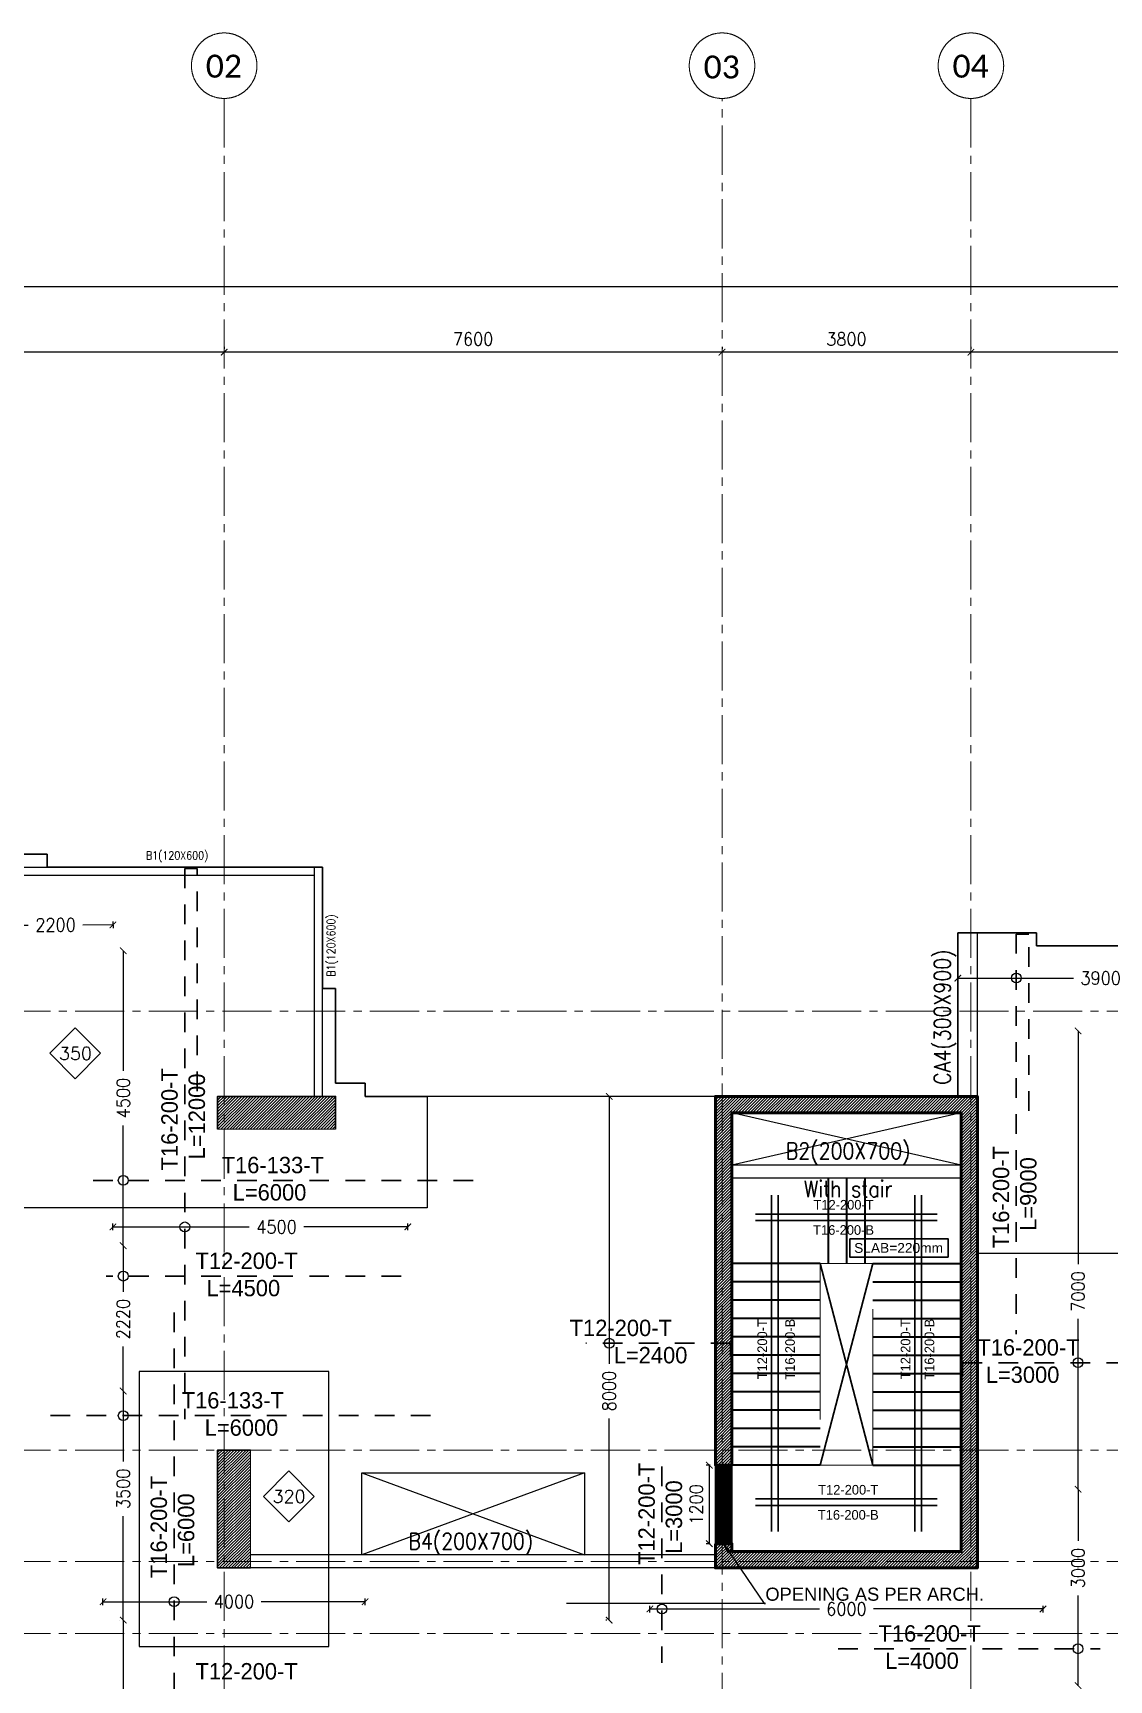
# Model space of a CAD drawing. Header units: millimetres. Extents: x -967280 to 3852, y 2833 to 1955156.
# Drawn here: x -735148 to -718720, y 703625 to 728777 of the extents above; entities that cross this region are included whole.
import ezdxf
from ezdxf import colors
from ezdxf.entities.mleader import LeaderData, LeaderLine
from ezdxf.enums import TextEntityAlignment as Align
from ezdxf.math import Vec2, Vec3

# ---------------------------------------------------------------- set-up
doc = ezdxf.new("R2010")
doc.units = ezdxf.units.MM
doc.header["$LTSCALE"] = 1000
doc.header["$PDMODE"] = 35
doc.header["$PDSIZE"] = 25
for name, pattern in [('$0$DASHED2', [0.375, 0.25, -0.125]), ('B05-FIRST FLOOR PLAN$0$DLINE', [0.55, 0.3, -0.25]), ('Columns_Structural070816$0$CENTER2', [1.125, 0.75, -0.125, 0.125, -0.125]), ('HIDDEN', [0.375, 0.25, -0.125]), ('HRZN_Line-Ptrn-Sold', [9144001.0, 9144000.0, -1]), ('Overhead', [3.96875, 2.38125, -1.5875])]:
    doc.linetypes.add(name, pattern=pattern)
for name, color, linetype in [('_N-DIM 3', 7, 'Continuous'), ('B05-FIRST FLOOR PLAN$0$STR_ROOF RFT$0$S-SYMB', 30, 'Continuous'), ('S - col hach', 1, 'Continuous'), ('S - dot', 1, 'Continuous'), ('S -Beams', 2, 'Continuous'), ('S-OPENING', 4, 'Continuous'), ('S-TEXT', 2, 'Continuous'), ('SLAB', 210, 'Continuous')]:
    doc.layers.add(name, color=color, linetype=linetype)
for name, color, linetype, lineweight in [('A-AX-ATT-100', 7, 'HRZN_Line-Ptrn-Sold', 18), ('A-STAIR', 1, 'HRZN_Line-Ptrn-Sold', 13), ('S - column', 6, 'Continuous', 60), ('S - stair', 3, 'Continuous', 40), ('ST-000-AXIS', 9, 'Columns_Structural070816$0$CENTER2', 9), ('ST-203-SLAB-TXT', 7, 'Continuous', 30), ('ST-206-SLAB-DIM', 1, 'Continuous', 20), ('ST-RFT-BOT', 2, '$0$DASHED2', 30), ('ST-RFT-TOP', 5, '$0$DASHED2', 30)]:
    doc.layers.add(name, color=color, linetype=linetype, lineweight=lineweight)
doc.styles.add('B05-FIRST FLOOR PLAN$0$XS-Roof RFT$0$T25-100', font='STENCIL.shx', dxfattribs={"height": 250})
doc.styles.add('Calibri_2', font='calibri.ttf', dxfattribs={"height": 300})
doc.styles.add('ROMANC', font='romanc.shx')
doc.styles.add('ST-DIM', font='romans.shx', dxfattribs={"width": 0.85})
doc.styles.add('TUNELNO', font='romans.shx', dxfattribs={"width": 0.9})
doc.styles.add('TXT DIM 25', font='arial.ttf')
doc.styles.add('XREF-ST-FRAMING 1ST FLOOR$0$STRECTURAL', font='arial.ttf')
doc.dimstyles.new('Copy(2) of DSEC', dxfattribs={"dimtxt": 200, "dimasz": 100, "dimexe": 50, "dimexo": 80, "dimgap": 100, "dimtad": 1, "dimdec": 0, "dimrnd": 5, "dimzin": 0, "dimdsep": 46, "dimtxsty": 'TUNELNO', "dimblk": 'ARCHTICK', "dimcen": 0.09, "dimclrd": 1, "dimclre": 1, "dimclrt": 3, "dimadec": 0, "dimazin": 0, "dimtfac": 0.78125, "dimtdec": 0, "dimtix": 1, "dimtmove": 2, "dimatfit": 3, "dimldrblk": 'ARCHTICK', "dimfxl": 1, "dimtolj": 1, "dimtzin": 0, "dimarcsym": 0})

# ---------------------------------------------------------------- blocks, each defined once
blk = doc.blocks.new('str col from 1st to 3rd')
at = {"layer": 'S - col hach'}
h = blk.add_hatch(dxfattribs=at)
h.set_pattern_fill('ANSI31', color=2, scale=10)
h.set_pattern_definition([(45, (-254348.726, -1220602.032), (-22.4506403, 22.4506403), [])])
h.paths.add_polyline_path([(-20400, 11500), (-20400, 12000), (-22200, 12000), (-22200, 11500)])
h = blk.add_hatch(dxfattribs=at)
h.set_pattern_fill('ANSI31', color=3, scale=10)
h.set_pattern_definition([(45, (610128.69, -719880.126), (-22.4506403, 22.4506403), [])])
h.paths.add_polyline_path([(-10850, 5050), (-14350, 5050), (-14350, 5170), (-14600, 5170), (-14600, 4800), (-10600, 4800), (-10600, 12000), (-14600, 12000), (-14600, 6370), (-14350, 6370), (-14350, 11750), (-10850, 11750)])
h = blk.add_hatch(dxfattribs=at)
h.set_pattern_fill('ANSI31', color=2, scale=10)
h.set_pattern_definition([(45, (-567332.766, -1475289.637), (-22.4506403, 22.4506403), [])])
h.paths.add_polyline_path([(-21700, 6600), (-22200, 6600), (-22200, 4800), (-21700, 4800)])
at = {"layer": 'S - column', "lineweight": 15}
for points in [[(-20400, 11500), (-22200, 11500), (-22200, 12000), (-20400, 12000)], [(-21700, 6600), (-22200, 6600), (-22200, 4800), (-21700, 4800)]]:
    blk.add_lwpolyline(points, close=True, dxfattribs=at)
at = {"layer": 'S - column', "color": 3}
blk.add_lwpolyline([(-14600, 5170), (-14350, 5170), (-14350, 5050), (-10850, 5050), (-10850, 11750), (-14350, 11750), (-14350, 6370), (-14600, 6370), (-14600, 12000), (-10600, 12000), (-10600, 4800), (-14600, 4800)], close=True, dxfattribs=at)
at = {"layer": 'ST-RFT-BOT', "color": 7, "linetype": 'Continuous', "ltscale": 30}
blk.add_line((-20400, 11500), (-20400, 11819), dxfattribs=at)
for points in [[(-20400, 11500), (-20400, 12000), (-22200, 12000), (-22200, 11500)], [(-22200, 11500), (-22200, 12000), (-20400, 12000), (-20400, 11500)], [(-21700, 6600), (-22200, 6600), (-22200, 4800), (-21700, 4800)]]:
    blk.add_lwpolyline(points, dxfattribs=at)
blk = doc.blocks.new('_ArchTick')
at = {"color": 0, "linetype": 'ByBlock', "const_width": 0.15}
blk.add_lwpolyline([(-0.5, -0.5), (0.5, 0.5)], dxfattribs=at)
blk = doc.blocks.new('*D1301')
at = {"layer": '_N-DIM 3', "color": 1, "linetype": 'Continuous', "lineweight": -2, "ltscale": 30, "transparency": 16777216}
for p, q in [((-724809, 706907), (-724872, 706907)), ((-724822, 705707), (-724822, 706907)), ((-724809, 705707), (-724872, 705707))]:
    blk.add_line(p, q, dxfattribs=at)
at = {"layer": 'Defpoints', "color": 0, "linetype": 'Continuous', "ltscale": 30, "transparency": 16777216}
for p in [(-724822, 706907), (-724729, 706907), (-724729, 705707)]:
    blk.add_point(p, dxfattribs=at)
at = {"layer": '_N-DIM 3', "color": 1, "linetype": 'Continuous', "lineweight": -2, "ltscale": 30, "transparency": 16777216, "xscale": 100, "yscale": 100, "zscale": 100}
for p, rotation in [((-724822, 706907), 90), ((-724822, 705707), 270)]:
    blk.add_blockref('_ArchTick', p, dxfattribs=dict(at, rotation=rotation))
at = {"layer": '_N-DIM 3', "color": 3, "linetype": 'Continuous', "ltscale": 30, "transparency": 16777216, "insert": (-725022, 706307), "char_height": 200, "attachment_point": 5, "rotation": 90, "style": 'TUNELNO'}
blk.add_mtext('\\A1;1200', dxfattribs=at)
blk = doc.blocks.new('*D696')
at = {"layer": 'Defpoints', "color": 0, "transparency": 16777216}
for p in [(-719163, 713537), (-719193, 706537), (-719163, 706537)]:
    blk.add_point(p, dxfattribs=at)
at = {"layer": 'ST-206-SLAB-DIM', "color": 1, "lineweight": -2, "transparency": 16777216}
for p, q in [((-719193, 713537), (-719193, 709976)), ((-719193, 706537), (-719193, 709141))]:
    blk.add_line(p, q, dxfattribs=at)
at = {"layer": 'ST-206-SLAB-DIM', "color": 1, "lineweight": -2, "transparency": 16777216, "xscale": 100, "yscale": 100, "zscale": 100}
for p, rotation in [((-719193, 713537), 90), ((-719193, 706537), 270)]:
    blk.add_blockref('_ArchTick', p, dxfattribs=dict(at, rotation=rotation))
at = {"layer": 'ST-206-SLAB-DIM', "color": 3, "transparency": 16777216, "insert": (-719193, 709559), "char_height": 200, "attachment_point": 5, "rotation": 90, "style": 'TUNELNO'}
blk.add_mtext('\\A1;7000', dxfattribs=at)
blk = doc.blocks.new('*D697')
at = {"layer": 'Defpoints', "color": 0, "transparency": 16777216}
for p in [(-726309, 712537), (-726351, 704539), (-726309, 704539)]:
    blk.add_point(p, dxfattribs=at)
at = {"layer": 'ST-206-SLAB-DIM', "color": 1, "lineweight": -2, "transparency": 16777216}
for p, q in [((-726389, 712537), (-726401, 712537)), ((-726351, 712537), (-726351, 708455)), ((-726351, 704539), (-726351, 707621)), ((-726389, 704539), (-726401, 704539))]:
    blk.add_line(p, q, dxfattribs=at)
at = {"layer": 'ST-206-SLAB-DIM', "color": 1, "lineweight": -2, "transparency": 16777216, "xscale": 100, "yscale": 100, "zscale": 100}
for p, rotation in [((-726351, 712537), 90), ((-726351, 704539), 270)]:
    blk.add_blockref('_ArchTick', p, dxfattribs=dict(at, rotation=rotation))
at = {"layer": 'ST-206-SLAB-DIM', "color": 3, "transparency": 16777216, "insert": (-726351, 708038), "char_height": 200, "attachment_point": 5, "rotation": 90, "style": 'TUNELNO'}
blk.add_mtext('\\A1;8000', dxfattribs=at)
blk = doc.blocks.new('*D699')
at = {"layer": 'Defpoints', "color": 0, "transparency": 16777216}
for p in [(-733740, 714760), (-733770, 710259), (-733740, 710259)]:
    blk.add_point(p, dxfattribs=at)
at = {"layer": 'ST-206-SLAB-DIM', "color": 1, "lineweight": -2, "transparency": 16777216}
for p, q in [((-733770, 714760), (-733770, 712930)), ((-733770, 710259), (-733770, 712095))]:
    blk.add_line(p, q, dxfattribs=at)
at = {"layer": 'ST-206-SLAB-DIM', "color": 1, "lineweight": -2, "transparency": 16777216, "xscale": 100, "yscale": 100, "zscale": 100}
for p, rotation in [((-733770, 714760), 90), ((-733770, 710259), 270)]:
    blk.add_blockref('_ArchTick', p, dxfattribs=dict(at, rotation=rotation))
at = {"layer": 'ST-206-SLAB-DIM', "color": 3, "transparency": 16777216, "insert": (-733770, 712512), "char_height": 200, "attachment_point": 5, "rotation": 90, "style": 'TUNELNO'}
blk.add_mtext('\\A1;4500', dxfattribs=at)
blk = doc.blocks.new('*D700')
at = {"layer": 'Defpoints', "color": 0, "transparency": 16777216}
for p in [(-733740, 708040), (-733770, 704539), (-733740, 704539)]:
    blk.add_point(p, dxfattribs=at)
at = {"layer": 'ST-206-SLAB-DIM', "color": 1, "lineweight": -2, "transparency": 16777216}
for p, q in [((-733770, 708040), (-733770, 706963)), ((-733770, 704539), (-733770, 706128))]:
    blk.add_line(p, q, dxfattribs=at)
at = {"layer": 'ST-206-SLAB-DIM', "color": 1, "lineweight": -2, "transparency": 16777216, "xscale": 100, "yscale": 100, "zscale": 100}
for p, rotation in [((-733770, 708040), 90), ((-733770, 704539), 270)]:
    blk.add_blockref('_ArchTick', p, dxfattribs=dict(at, rotation=rotation))
at = {"layer": 'ST-206-SLAB-DIM', "color": 3, "transparency": 16777216, "insert": (-733770, 706545), "char_height": 200, "attachment_point": 5, "rotation": 90, "style": 'TUNELNO'}
blk.add_mtext('\\A1;3500', dxfattribs=at)
blk = doc.blocks.new('*D711')
at = {"layer": 'Defpoints', "color": 0, "transparency": 16777216}
for p in [(-730078, 704821), (-734079, 704691), (-730078, 704691)]:
    blk.add_point(p, dxfattribs=at)
at = {"layer": 'ST-206-SLAB-DIM', "color": 1, "lineweight": -2, "transparency": 16777216}
for p, q in [((-734079, 704771), (-734079, 704871)), ((-734079, 704821), (-732496, 704821)), ((-730078, 704821), (-731662, 704821)), ((-730078, 704771), (-730078, 704871))]:
    blk.add_line(p, q, dxfattribs=at)
at = {"layer": 'ST-206-SLAB-DIM', "color": 1, "lineweight": -2, "transparency": 16777216, "xscale": 100, "yscale": 100, "zscale": 100, "rotation": 180}
blk.add_blockref('_ArchTick', (-734079, 704821), dxfattribs=at)
at = {"layer": 'ST-206-SLAB-DIM', "color": 1, "lineweight": -2, "transparency": 16777216, "xscale": 100, "yscale": 100, "zscale": 100}
blk.add_blockref('_ArchTick', (-730078, 704821), dxfattribs=at)
at = {"layer": 'ST-206-SLAB-DIM', "color": 3, "transparency": 16777216, "insert": (-732079, 704821), "char_height": 200, "attachment_point": 5, "style": 'TUNELNO'}
blk.add_mtext('\\A1;4000', dxfattribs=at)
blk = doc.blocks.new('*D712')
at = {"layer": 'Defpoints', "color": 0, "transparency": 16777216}
for p in [(-733927, 710414), (-729426, 710545), (-729426, 710414)]:
    blk.add_point(p, dxfattribs=at)
at = {"layer": 'ST-206-SLAB-DIM', "color": 1, "lineweight": -2, "transparency": 16777216}
for p, q in [((-733927, 710494), (-733927, 710595)), ((-729426, 710494), (-729426, 710595)), ((-733927, 710545), (-731846, 710545)), ((-729426, 710545), (-731012, 710545))]:
    blk.add_line(p, q, dxfattribs=at)
at = {"layer": 'ST-206-SLAB-DIM', "color": 1, "lineweight": -2, "transparency": 16777216, "xscale": 100, "yscale": 100, "zscale": 100, "rotation": 180}
blk.add_blockref('_ArchTick', (-733927, 710545), dxfattribs=at)
at = {"layer": 'ST-206-SLAB-DIM', "color": 1, "lineweight": -2, "transparency": 16777216, "xscale": 100, "yscale": 100, "zscale": 100}
blk.add_blockref('_ArchTick', (-729426, 710545), dxfattribs=at)
at = {"layer": 'ST-206-SLAB-DIM', "color": 3, "transparency": 16777216, "insert": (-731429, 710545), "char_height": 200, "attachment_point": 5, "style": 'TUNELNO'}
blk.add_mtext('\\A1;4500', dxfattribs=at)
blk = doc.blocks.new('*D713')
at = {"layer": 'Defpoints', "color": 0, "transparency": 16777216}
for p in [(-721029, 714476), (-717129, 714479), (-717129, 714346)]:
    blk.add_point(p, dxfattribs=at)
at = {"layer": 'ST-206-SLAB-DIM', "color": 1, "lineweight": -2, "transparency": 16777216}
for p, q in [((-721029, 714396), (-721029, 714293)), ((-721029, 714343), (-719265, 714344)), ((-717129, 714346), (-718430, 714345)), ((-717129, 714399), (-717129, 714296))]:
    blk.add_line(p, q, dxfattribs=at)
at = {"layer": 'ST-206-SLAB-DIM', "color": 1, "lineweight": -2, "transparency": 16777216, "xscale": 100, "yscale": 100, "zscale": 100}
for p, rotation in [((-721029, 714343), 180.0428213868452), ((-717129, 714346), 0.04282138684524978)]:
    blk.add_blockref('_ArchTick', p, dxfattribs=dict(at, rotation=rotation))
at = {"layer": 'ST-206-SLAB-DIM', "color": 3, "transparency": 16777216, "insert": (-718848, 714344), "char_height": 200, "attachment_point": 5, "rotation": 0.0428, "style": 'TUNELNO'}
blk.add_mtext('\\A1;3900', dxfattribs=at)
blk = doc.blocks.new('*D714')
at = {"layer": 'Defpoints', "color": 0, "transparency": 16777216}
for p in [(-725729, 704579), (-719728, 704710), (-719728, 704579)]:
    blk.add_point(p, dxfattribs=at)
at = {"layer": 'ST-206-SLAB-DIM', "color": 1, "lineweight": -2, "transparency": 16777216}
for p, q in [((-725729, 704659), (-725729, 704760)), ((-725729, 704710), (-723142, 704710)), ((-719728, 704710), (-722316, 704710)), ((-719728, 704659), (-719728, 704760))]:
    blk.add_line(p, q, dxfattribs=at)
at = {"layer": 'ST-206-SLAB-DIM', "color": 1, "lineweight": -2, "transparency": 16777216, "xscale": 100, "yscale": 100, "zscale": 100, "rotation": 180}
blk.add_blockref('_ArchTick', (-725729, 704710), dxfattribs=at)
at = {"layer": 'ST-206-SLAB-DIM', "color": 1, "lineweight": -2, "transparency": 16777216, "xscale": 100, "yscale": 100, "zscale": 100}
blk.add_blockref('_ArchTick', (-719728, 704710), dxfattribs=at)
at = {"layer": 'ST-206-SLAB-DIM', "color": 3, "transparency": 16777216, "insert": (-722729, 704710), "char_height": 200, "attachment_point": 5, "style": 'TUNELNO'}
blk.add_mtext('\\A1;6000', dxfattribs=at)
blk = doc.blocks.new('*D721')
at = {"layer": 'Defpoints', "color": 0, "transparency": 16777216}
for p in [(-733740, 710259), (-733770, 708040), (-733740, 708040)]:
    blk.add_point(p, dxfattribs=at)
at = {"layer": 'ST-206-SLAB-DIM', "color": 1, "lineweight": -2, "transparency": 16777216}
for p, q in [((-733770, 710259), (-733770, 709555)), ((-733770, 708040), (-733770, 708720))]:
    blk.add_line(p, q, dxfattribs=at)
at = {"layer": 'ST-206-SLAB-DIM', "color": 1, "lineweight": -2, "transparency": 16777216, "xscale": 100, "yscale": 100, "zscale": 100}
for p, rotation in [((-733770, 710259), 90), ((-733770, 708040), 270)]:
    blk.add_blockref('_ArchTick', p, dxfattribs=dict(at, rotation=rotation))
at = {"layer": 'ST-206-SLAB-DIM', "color": 3, "transparency": 16777216, "insert": (-733770, 709137), "char_height": 200, "attachment_point": 5, "rotation": 90, "style": 'TUNELNO'}
blk.add_mtext('\\A1;2220', dxfattribs=at)
blk = doc.blocks.new('*D722')
at = {"layer": 'Defpoints', "color": 0, "transparency": 16777216}
for p in [(-733740, 704539), (-733770, 701740), (-733740, 701740)]:
    blk.add_point(p, dxfattribs=at)
at = {"layer": 'ST-206-SLAB-DIM', "color": 1, "lineweight": -2, "transparency": 16777216}
for p, q in [((-733820, 704539), (-733820, 704539)), ((-733770, 704539), (-733770, 703137)), ((-733770, 701740), (-733770, 702303)), ((-733820, 701740), (-733820, 701740))]:
    blk.add_line(p, q, dxfattribs=at)
at = {"layer": 'ST-206-SLAB-DIM', "color": 1, "lineweight": -2, "transparency": 16777216, "xscale": 100, "yscale": 100, "zscale": 100}
for p, rotation in [((-733770, 704539), 89.99795306700649), ((-733770, 701740), 269.9979530670065)]:
    blk.add_blockref('_ArchTick', p, dxfattribs=dict(at, rotation=rotation))
at = {"layer": 'ST-206-SLAB-DIM', "color": 3, "transparency": 16777216, "insert": (-733770, 702720), "char_height": 200, "attachment_point": 5, "rotation": 89.998, "style": 'TUNELNO'}
blk.add_mtext('\\A1;2800', dxfattribs=at)
blk = doc.blocks.new('*D723')
at = {"layer": 'Defpoints', "color": 0, "transparency": 16777216}
for p in [(-736129, 715288), (-733927, 715291), (-733926, 715156)]:
    blk.add_point(p, dxfattribs=at)
at = {"layer": 'ST-206-SLAB-DIM', "color": 1, "lineweight": -2, "transparency": 16777216}
for p, q in [((-736129, 715208), (-736128, 715103)), ((-736129, 715153), (-735220, 715154)), ((-733926, 715156), (-734386, 715155)), ((-733927, 715211), (-733926, 715106))]:
    blk.add_line(p, q, dxfattribs=at)
at = {"layer": 'ST-206-SLAB-DIM', "color": 1, "lineweight": -2, "transparency": 16777216, "xscale": 100, "yscale": 100, "zscale": 100}
for p, rotation in [((-736129, 715153), 180.0758397816262), ((-733926, 715156), 0.07583978162613966)]:
    blk.add_blockref('_ArchTick', p, dxfattribs=dict(at, rotation=rotation))
at = {"layer": 'ST-206-SLAB-DIM', "color": 3, "transparency": 16777216, "insert": (-734803, 715157), "char_height": 200, "attachment_point": 5, "rotation": 0.0758, "style": 'TUNELNO'}
blk.add_mtext('\\A1;2200', dxfattribs=at)
blk = doc.blocks.new('*D764')
at = {"layer": 'Defpoints', "color": 0, "transparency": 16777216}
for p in [(-719163, 706537), (-719193, 703539), (-719163, 703539)]:
    blk.add_point(p, dxfattribs=at)
at = {"layer": 'ST-206-SLAB-DIM', "color": 1, "lineweight": -2, "transparency": 16777216}
for p, q in [((-719193, 706537), (-719193, 705752)), ((-719193, 703539), (-719193, 704918))]:
    blk.add_line(p, q, dxfattribs=at)
at = {"layer": 'ST-206-SLAB-DIM', "color": 1, "lineweight": -2, "transparency": 16777216, "xscale": 100, "yscale": 100, "zscale": 100}
for p, rotation in [((-719193, 706537), 90), ((-719193, 703539), 270)]:
    blk.add_blockref('_ArchTick', p, dxfattribs=dict(at, rotation=rotation))
at = {"layer": 'ST-206-SLAB-DIM', "color": 3, "transparency": 16777216, "insert": (-719193, 705335), "char_height": 200, "attachment_point": 5, "rotation": 90, "style": 'TUNELNO'}
blk.add_mtext('\\A1;3000', dxfattribs=at)
blk = doc.blocks.new('*D1492')
at = {"layer": '_N-DIM 3', "color": 1, "linetype": 'Continuous', "lineweight": -2, "ltscale": 30, "transparency": 16777216}
for p, q in [((536899, 747185), (536899, 747155)), ((544499, 747105), (536899, 747105)), ((544499, 747185), (544499, 747155))]:
    blk.add_line(p, q, dxfattribs=at)
at = {"layer": 'Defpoints', "color": 0, "linetype": 'Continuous', "ltscale": 30, "transparency": 16777216}
for p in [(536899, 747105), (536899, 747105), (544499, 747105)]:
    blk.add_point(p, dxfattribs=at)
at = {"layer": '_N-DIM 3', "color": 1, "linetype": 'Continuous', "lineweight": -2, "ltscale": 30, "transparency": 16777216, "xscale": 100, "yscale": 100, "zscale": 100, "rotation": 180}
blk.add_blockref('_ArchTick', (536899, 747105), dxfattribs=at)
at = {"layer": '_N-DIM 3', "color": 1, "linetype": 'Continuous', "lineweight": -2, "ltscale": 30, "transparency": 16777216, "xscale": 100, "yscale": 100, "zscale": 100}
blk.add_blockref('_ArchTick', (544499, 747105), dxfattribs=at)
at = {"layer": '_N-DIM 3', "color": 3, "linetype": 'Continuous', "ltscale": 30, "transparency": 16777216, "insert": (540699, 747305), "char_height": 200, "attachment_point": 5, "style": 'TUNELNO'}
blk.add_mtext('\\A1;7600', dxfattribs=at)
blk = doc.blocks.new('*D1493')
at = {"layer": '_N-DIM 3', "color": 1, "linetype": 'Continuous', "lineweight": -2, "ltscale": 30, "transparency": 16777216}
for p, q in [((533099, 747185), (533099, 747155)), ((536899, 747105), (533099, 747105)), ((536899, 747185), (536899, 747155))]:
    blk.add_line(p, q, dxfattribs=at)
at = {"layer": 'Defpoints', "color": 0, "linetype": 'Continuous', "ltscale": 30, "transparency": 16777216}
for p in [(533099, 747105), (533099, 747105), (536899, 747105)]:
    blk.add_point(p, dxfattribs=at)
at = {"layer": '_N-DIM 3', "color": 1, "linetype": 'Continuous', "lineweight": -2, "ltscale": 30, "transparency": 16777216, "xscale": 100, "yscale": 100, "zscale": 100, "rotation": 180}
blk.add_blockref('_ArchTick', (533099, 747105), dxfattribs=at)
at = {"layer": '_N-DIM 3', "color": 1, "linetype": 'Continuous', "lineweight": -2, "ltscale": 30, "transparency": 16777216, "xscale": 100, "yscale": 100, "zscale": 100}
blk.add_blockref('_ArchTick', (536899, 747105), dxfattribs=at)
at = {"layer": '_N-DIM 3', "color": 3, "linetype": 'Continuous', "ltscale": 30, "transparency": 16777216, "insert": (534999, 747305), "char_height": 200, "attachment_point": 5, "style": 'TUNELNO'}
blk.add_mtext('\\A1;3800', dxfattribs=at)
blk = doc.blocks.new('*D1494')
at = {"layer": '_N-DIM 3', "color": 1, "linetype": 'Continuous', "lineweight": -2, "ltscale": 30, "transparency": 16777216}
for p, q in [((525499, 747185), (525499, 747155)), ((533099, 747105), (525499, 747105)), ((533099, 747185), (533099, 747155))]:
    blk.add_line(p, q, dxfattribs=at)
at = {"layer": 'Defpoints', "color": 0, "linetype": 'Continuous', "ltscale": 30, "transparency": 16777216}
for p in [(525499, 747105), (525499, 747105), (533099, 747105)]:
    blk.add_point(p, dxfattribs=at)
at = {"layer": '_N-DIM 3', "color": 1, "linetype": 'Continuous', "lineweight": -2, "ltscale": 30, "transparency": 16777216, "xscale": 100, "yscale": 100, "zscale": 100, "rotation": 180}
blk.add_blockref('_ArchTick', (525499, 747105), dxfattribs=at)
at = {"layer": '_N-DIM 3', "color": 1, "linetype": 'Continuous', "lineweight": -2, "ltscale": 30, "transparency": 16777216, "xscale": 100, "yscale": 100, "zscale": 100}
blk.add_blockref('_ArchTick', (533099, 747105), dxfattribs=at)
at = {"layer": '_N-DIM 3', "color": 3, "linetype": 'Continuous', "ltscale": 30, "transparency": 16777216, "insert": (529299, 747305), "char_height": 200, "attachment_point": 5, "style": 'TUNELNO'}
blk.add_mtext('\\A1;7600', dxfattribs=at)
blk = doc.blocks.new('*D1495')
at = {"layer": '_N-DIM 3', "color": 1, "linetype": 'Continuous', "lineweight": -2, "ltscale": 30, "transparency": 16777216}
for p, q in [((516899, 747185), (516899, 747155)), ((525499, 747105), (516899, 747105)), ((525499, 747185), (525499, 747155))]:
    blk.add_line(p, q, dxfattribs=at)
at = {"layer": 'Defpoints', "color": 0, "linetype": 'Continuous', "ltscale": 30, "transparency": 16777216}
for p in [(516899, 747105), (516899, 747105), (525499, 747105)]:
    blk.add_point(p, dxfattribs=at)
at = {"layer": '_N-DIM 3', "color": 1, "linetype": 'Continuous', "lineweight": -2, "ltscale": 30, "transparency": 16777216, "xscale": 100, "yscale": 100, "zscale": 100, "rotation": 180}
blk.add_blockref('_ArchTick', (516899, 747105), dxfattribs=at)
at = {"layer": '_N-DIM 3', "color": 1, "linetype": 'Continuous', "lineweight": -2, "ltscale": 30, "transparency": 16777216, "xscale": 100, "yscale": 100, "zscale": 100}
blk.add_blockref('_ArchTick', (525499, 747105), dxfattribs=at)
at = {"layer": '_N-DIM 3', "color": 3, "linetype": 'Continuous', "ltscale": 30, "transparency": 16777216, "insert": (521199, 747305), "char_height": 200, "attachment_point": 5, "style": 'TUNELNO'}
blk.add_mtext('\\A1;8600', dxfattribs=at)
blk = doc.blocks.new('*D1496')
at = {"layer": '_N-DIM 3', "color": 1, "linetype": 'Continuous', "lineweight": -2, "ltscale": 30, "transparency": 16777216}
for p, q in [((516899, 748185), (516899, 748155)), ((563099, 748105), (516899, 748105)), ((563099, 748185), (563099, 748155))]:
    blk.add_line(p, q, dxfattribs=at)
at = {"layer": 'Defpoints', "color": 0, "linetype": 'Continuous', "ltscale": 30, "transparency": 16777216}
for p in [(516899, 748105), (516899, 748105), (563099, 748105)]:
    blk.add_point(p, dxfattribs=at)
at = {"layer": '_N-DIM 3', "color": 1, "linetype": 'Continuous', "lineweight": -2, "ltscale": 30, "transparency": 16777216, "xscale": 100, "yscale": 100, "zscale": 100, "rotation": 180}
blk.add_blockref('_ArchTick', (516899, 748105), dxfattribs=at)
at = {"layer": '_N-DIM 3', "color": 1, "linetype": 'Continuous', "lineweight": -2, "ltscale": 30, "transparency": 16777216, "xscale": 100, "yscale": 100, "zscale": 100}
blk.add_blockref('_ArchTick', (563099, 748105), dxfattribs=at)
at = {"layer": '_N-DIM 3', "color": 3, "linetype": 'Continuous', "ltscale": 30, "transparency": 16777216, "insert": (539999, 748305), "char_height": 200, "attachment_point": 5, "style": 'TUNELNO'}
blk.add_mtext('\\A1;46200', dxfattribs=at)
blk = doc.blocks.new('Grid - HRZN_G-Datm-Grid-Head-1554275-FIRST FLOOR FFL_1_')
at = {"layer": 'A-AX-ATT-100'}
blk.add_circle((0, 0), 5, dxfattribs=at)
blk = doc.blocks.new('AXES-00')
at = {"layer": 'ST-000-AXIS'}
for p, q in [((525498.9, 750979.6), (525498.9, 695813.8)), ((533098.9, 695813.8), (533098.9, 750979.6)), ((536898.9, 750979.6), (536898.9, 695813.8)), ((575723.2, 737039.7), (505674.3, 737039.7)), ((575723.2, 730339.7), (505674.3, 730339.7)), ((575723.2, 728639.7), (505674.3, 728639.7)), ((575723.2, 727539.7), (505674.3, 727539.7))]:
    blk.add_line(p, q, dxfattribs=at)
at = {"layer": 'A-AX-ATT-100', "xscale": 99.99999999999993, "yscale": 99.99999999999993, "zscale": 99.99999999999993, "rotation": 180}
for p in [(525498.9, 751479.6), (536898.9, 751479.6)]:
    blk.add_blockref('Grid - HRZN_G-Datm-Grid-Head-1554275-FIRST FLOOR FFL_1_', p, dxfattribs=at)
at = {"layer": 'A-AX-ATT-100', "xscale": 99.99999999999993, "yscale": 99.99999999999993, "zscale": 99.99999999999993}
blk.add_blockref('Grid - HRZN_G-Datm-Grid-Head-1554275-FIRST FLOOR FFL_1_', (533098.9, 751479.6), dxfattribs=at)
at = {"layer": 'A-AX-ATT-100', "linetype": 'Continuous', "lineweight": 13, "char_height": 350, "width": 673.417, "attachment_point": 1, "style": 'Calibri_2'}
for s, insert in [('02', (525218, 751647.5)), ('03', (532817.7, 751634.5)), ('04', (536618, 751647.5))]:
    blk.add_mtext(s, dxfattribs=dict(at, insert=insert))
at = {"layer": '_N-DIM 3', "color": 3, "linetype": 'Continuous', "ltscale": 30}
for base, p1, p2, picture, middle in [((516898.9, 748104.7), (563098.9, 748104.7), (516898.9, 748104.7), '*D1496', (539998.9, 748304.7)), ((516898.9, 747104.7), (525498.9, 747104.7), (516898.9, 747104.7), '*D1495', (521198.9, 747304.7)), ((525498.9, 747104.7), (533098.9, 747104.7), (525498.9, 747104.7), '*D1494', (529298.9, 747304.7)), ((533098.9, 747104.7), (536898.9, 747104.7), (533098.9, 747104.7), '*D1493', (534998.9, 747304.7)), ((536898.9, 747104.7), (544498.9, 747104.7), (536898.9, 747104.7), '*D1492', (540698.9, 747304.7))]:
    dim = blk.add_linear_dim(base=base, p1=p1, p2=p2, dimstyle='Copy(2) of DSEC', dxfattribs=at)
    dim.commit()
    dim.dimension.update_dxf_attribs({"geometry": picture, "text_midpoint": middle})

msp = doc.modelspace()

# ---------------------------------------------------------------- hatches: boundary and pattern name
at = {"layer": 'S-OPENING', "ltscale": 30, "transparency": 33554483}
h = msp.add_hatch(dxfattribs=at)
h.set_pattern_fill('ANSI37', scale=5)
h.set_pattern_definition([(45, (167355.486, -97504.432), (-11.22532015, 11.22532015), []), (135, (167355.486, -97504.432), (-11.22532015, -11.22532015), [])])
h.paths.add_polyline_path([(-724728.7, 706907.4), (-724478.7, 706907.4), (-724478.7, 705707.4), (-724728.7, 705707.4)])

# ---------------------------------------------------------------- linework, layer by layer
at = {"layer": 'A-STAIR', "linetype": 'Overhead'}
msp.add_lwpolyline([(-722328.7, 709987.4), (-723128.7, 709987.4), (-723128.7, 706907.4), (-722328.7, 706907.4)], close=True, dxfattribs=at)
at = {"layer": 'B05-FIRST FLOOR PLAN$0$STR_ROOF RFT$0$S-SYMB'}
for centre in [(-720136, 714345.2), (-733770.3, 711255.1), (-732829.5, 710544.8), (-733770.4, 709793), (-726350.9, 708768.6), (-719192.7, 708470.3), (-733770.4, 707663), (-732992.8, 704821.4), (-725546.1, 704710), (-719192.7, 704102.4)]:
    msp.add_circle(centre, 75, dxfattribs=at)
at = {"layer": 'S - dot'}
for p, q in [((-720978.7, 712287.4), (-724478.7, 711487.4)), ((-720978.7, 711487.4), (-724478.7, 712287.4)), ((-726728.7, 706787.4), (-730128.7, 705537.4)), ((-730128.7, 706787.4), (-726728.7, 705537.4))]:
    msp.add_line(p, q, dxfattribs=at)
at = {"layer": 'S - stair', "linetype": 'HIDDEN', "ltscale": 500}
for p, q in [((-723004.1, 709987.4), (-723004.1, 711287.4)), ((-722724.1, 709987.4), (-722724.1, 711287.4)), ((-722724.1, 709987.4), (-722724.1, 711287.4)), ((-722444.1, 709987.4), (-722444.1, 711287.4)), ((-723128.7, 709987.4), (-724478.7, 709987.4)), ((-722328.7, 709987.4), (-720978.7, 709987.4)), ((-723128.7, 709707.4), (-724478.7, 709707.4)), ((-722328.7, 709707.4), (-720978.7, 709707.4)), ((-723128.7, 709427.4), (-724478.7, 709427.4)), ((-722328.7, 709427.4), (-720978.7, 709427.4)), ((-723128.7, 709147.4), (-724478.7, 709147.4)), ((-722328.7, 709147.4), (-720978.7, 709147.4)), ((-723128.7, 708867.4), (-724478.7, 708867.4)), ((-722328.7, 708867.4), (-720978.7, 708867.4)), ((-723128.7, 708587.4), (-724478.7, 708587.4)), ((-722328.7, 708587.4), (-720978.7, 708587.4)), ((-723128.7, 708307.4), (-724478.7, 708307.4)), ((-722328.7, 708307.4), (-720978.7, 708307.4)), ((-723128.7, 708027.4), (-724478.7, 708027.4)), ((-722328.7, 708027.4), (-720978.7, 708027.4)), ((-723128.7, 707747.4), (-724478.7, 707747.4)), ((-722328.7, 707747.4), (-720978.7, 707747.4)), ((-723128.7, 707467.4), (-724478.7, 707467.4)), ((-722328.7, 707467.4), (-720978.7, 707467.4)), ((-723128.7, 707187.4), (-724478.7, 707187.4)), ((-722328.7, 707187.4), (-720978.7, 707187.4)), ((-723128.7, 706907.4), (-724478.7, 706907.4)), ((-722328.7, 706907.4), (-720978.7, 706907.4))]:
    msp.add_line(p, q, dxfattribs=at)
at = {"layer": 'S -Beams'}
for p, q in [((-736008.7, 716037.4), (-730730.3, 716037.4)), ((-736008.7, 715917.4), (-730848.8, 715917.4)), ((-730848.8, 712537.4), (-730848.8, 716037.4)), ((-730728.8, 712537.4), (-730728.8, 716037.4)), ((-721028.7, 712537.4), (-721028.7, 715037.4)), ((-720728.7, 712537.4), (-720728.7, 715037.4)), ((-720978.7, 711287.4), (-724478.7, 711287.4)), ((-724728.6, 705537.4), (-731828.7, 705537.4)), ((-724728.6, 705337.4), (-731828.7, 705337.4))]:
    msp.add_line(p, q, dxfattribs=at)
msp.add_lwpolyline([(-709528.7, 712437.4), (-711928.8, 712437.4), (-711928.8, 712637.4), (-713328.8, 712637.4), (-713328.8, 713637.4), (-715728.8, 713637.4), (-715728.8, 713837.4), (-717128.7, 713837.4), (-717128.7, 714837.4), (-719828.8, 714837.4), (-719828.8, 715037.4), (-721028.8, 715037.4), (-721028.8, 712537.4), (-730078.8, 712537.1), (-730078.8, 712737.4), (-730528.7, 712737.4), (-730528.7, 714187.4), (-730728.8, 714187.4), (-730728.8, 716037.4), (-734928.8, 716037.4), (-734928.8, 716237.4), (-736128.7, 716237.4)], dxfattribs=at)
at = {"layer": 'S -Beams', "color": 1}
for points in [[(-724478.7, 712287.4), (-720978.7, 712287.4), (-720978.7, 711487.4), (-724478.7, 711487.4)], [(-730128.7, 706787.4), (-726728.7, 706787.4), (-726728.7, 705537.4), (-730128.7, 705537.4)]]:
    msp.add_lwpolyline(points, close=True, dxfattribs=at)
at = {"layer": 'S-OPENING', "color": 4, "ltscale": 30}
msp.add_lwpolyline([(-724728.7, 706907.4), (-724478.7, 706907.4), (-724478.7, 705707.4), (-724728.7, 705707.4)], close=True, dxfattribs=at)
at = {"layer": 'S-TEXT', "color": 7, "true_color": 0xffffff}
for points in [[(-734504.7, 712808.3), (-734117.5, 713195.5), (-734504.7, 713582.6), (-734891.8, 713195.5)], [(-731243.3, 706043.2), (-730856.1, 706430.4), (-731243.3, 706817.6), (-731630.4, 706430.4)]]:
    msp.add_lwpolyline(points, close=True, dxfattribs=at)
at = {"layer": 'SLAB', "color": 2, "linetype": 'Continuous', "ltscale": 30}
for points in [[(-740128.7, 714237.4), (-736128.7, 714237.4), (-736128.7, 716237.4), (-734928.8, 716237.4), (-734928.8, 716037.4), (-730728.8, 716037.4), (-730728.8, 714187.4), (-730528.7, 714187.4), (-730528.7, 712737.4), (-730078.8, 712737.4), (-730078.8, 712537.1), (-729128.6, 712537.1), (-729128.6, 710837.4), (-740128.7, 710837.4)], [(-721028.7, 715037.4), (-719828.8, 715037.4), (-719828.8, 714837.4), (-717128.7, 714837.4), (-717128.7, 713837.4), (-715728.8, 713837.4), (-715728.8, 713637.4), (-713328.8, 713637.4), (-713328.8, 712637.4), (-711928.8, 712637.4), (-711928.8, 712437.4), (-711678.7, 712437.4), (-711678.7, 710137.4), (-720728.7, 710137.4), (-720728.7, 712537.4), (-721028.7, 712537.4)], [(-733528.7, 708337.5), (-733528.7, 704137.3), (-730628.7, 704137.3), (-730628.7, 708337.5)]]:
    msp.add_lwpolyline(points, close=True, dxfattribs=at)
at = {"layer": 'ST-203-SLAB-TXT'}
msp.add_lwpolyline([(-722678.7, 710362.9), (-721176.2, 710362.9), (-721176.2, 710083.5), (-722678.7, 710083.5)], close=True, dxfattribs=at)
at = {"layer": 'ST-RFT-BOT', "ltscale": 30}
for p, q in [((-723872.9, 711030.2), (-723872.9, 705894.7)), ((-723772.9, 711030.2), (-723772.9, 705894.7)), ((-721684.5, 711030.2), (-721684.5, 705894.7)), ((-721584.5, 711030.2), (-721584.5, 705894.7)), ((-721342, 710741.7), (-724115.4, 710741.7)), ((-721342, 710641.7), (-724115.4, 710641.7)), ((-721342, 706389.9), (-724115.4, 706389.9)), ((-721342, 706289.9), (-724115.4, 706289.9))]:
    msp.add_line(p, q, dxfattribs=at)
at = {"layer": 'ST-RFT-BOT', "color": 3, "linetype": 'Continuous', "ltscale": 30}
for p, q in [((-722328.7, 709987.4), (-723128.7, 706907.4)), ((-723128.7, 709987.4), (-722328.7, 706907.4))]:
    msp.add_line(p, q, dxfattribs=at)
at = {"layer": 'ST-RFT-TOP', "linetype": 'B05-FIRST FLOOR PLAN$0$DLINE'}
for points in [[(-732639.5, 712617.4), (-732639.5, 716017.4), (-732829.5, 716017.4), (-732829.5, 707607.4)], [(-719946, 712317.4), (-719946, 715017.4), (-720136, 715017.4), (-720136, 708907.4)], [(-728428.7, 711255.1), (-734428.7, 711255.1)], [(-729528.7, 709793), (-734028.7, 709793)], [(-732992.8, 709237.4), (-732992.8, 703237.4)], [(-724498.7, 708578.6), (-724498.7, 708768.6), (-726708.7, 708768.6)], [(-720958.7, 708280.3), (-720958.7, 708470.3), (-718148.7, 708470.3)], [(-729078.7, 707663), (-735078.7, 707663)], [(-725546.1, 706887.4), (-725546.1, 703887.4)], [(-722853.7, 704102.4), (-718853.7, 704102.4)]]:
    msp.add_lwpolyline(points, dxfattribs=at)

# ---------------------------------------------------------------- block references
at = {"layer": 'S -Beams'}
msp.add_blockref('AXES-00', (-1257727.6, -23202.4), dxfattribs=at)
at = {"layer": 'ST-RFT-BOT', "color": 3, "linetype": 'Continuous'}
msp.add_blockref('str col from 1st to 3rd', (-710128.7, 700537.4), dxfattribs=at)

# ---------------------------------------------------------------- texts
at = {"layer": 'S-TEXT', "color": 3, "char_height": 196, "attachment_point": 1, "style": 'ROMANC'}
for s, insert in [('350', (-734751.1, 713291.5)), ('320', (-731489.7, 706526.4))]:
    msp.add_mtext_dynamic_manual_height_columns(s, width=592857.868, gutter_width=980, heights=[0], dxfattribs=dict(at, insert=insert))
at = {"layer": 'ST-203-SLAB-TXT', "color": 1, "style": 'ST-DIM', "width": 0.85}
msp.add_text('B1(120X600)', height=125, dxfattribs=at).set_placement((-732947.4, 716217.1), align=Align.MIDDLE_CENTER)
msp.add_text('B1(120X600)', height=125, rotation=90, dxfattribs=at).set_placement((-730597.8, 714841.1), align=Align.MIDDLE_CENTER)
at = {"layer": 'ST-203-SLAB-TXT', "style": 'ST-DIM', "width": 0.85}
msp.add_text('CA4(300X900)', height=250, rotation=90, dxfattribs=at).set_placement((-721264.4, 713747.1), align=Align.MIDDLE_CENTER)
at = {"layer": 'ST-203-SLAB-TXT', "style": 'B05-FIRST FLOOR PLAN$0$XS-Roof RFT$0$T25-100'}
for s, p in [('T16-200-T', (-732938.8, 711407.7)), ('L=12000', (-732522.1, 711575.8)), ('T16-200-T', (-720245.2, 710218.9)), ('L=9000', (-719828.6, 710484.2)), ('T12-200-T', (-725655.4, 705382.7)), ('T16-200-T', (-733102.1, 705182.7)), ('L=3000', (-725238.7, 705550.8)), ('L=6000', (-732685.4, 705350.8))]:
    msp.add_text(s, height=250, rotation=90, dxfattribs=at).set_placement(p)
at = {"layer": 'ST-203-SLAB-TXT', "style": 'ST-DIM', "width": 0.85}
for s, p in [('B2(200X700)', (-722703, 711705.4)), ('With stair', (-722703.1, 711125.5)), ('With stair', (-722703, 711125.4)), ('B4(200X700)', (-728464.2, 705745.4))]:
    msp.add_text(s, height=250, dxfattribs=at).set_placement(p, align=Align.MIDDLE_CENTER)
at = {"layer": 'ST-203-SLAB-TXT', "style": 'B05-FIRST FLOOR PLAN$0$XS-Roof RFT$0$T25-100'}
for s, p in [('T16-133-T', (-732267.1, 711364.4)), ('L=6000', (-732099, 710947.7)), ('T12-200-T', (-732667.1, 709902.3)), ('L=4500', (-732499, 709485.6)), ('T12-200-T', (-726954.5, 708877.8)), ('T16-200-T', (-720730.4, 708579.6)), ('L=2400', (-726281.9, 708461.1)), ('L=3000', (-720602.7, 708162.9)), ('T16-133-T', (-732876.9, 707772.2)), ('L=6000', (-732526.5, 707355.6)), ('T16-200-T', (-722240.2, 704211.6)), ('L=4000', (-722138.3, 703795)), ('T12-200-T', (-732667.1, 703634.6))]:
    msp.add_text(s, height=250, dxfattribs=at).set_placement(p)
for s, p in [('T12-200-T', (-722773, 710765.3)), ('T16-200-B', (-722773, 710380.1)), ('T12-200-T', (-722701.3, 706413.5)), ('T16-200-B', (-722701.3, 706030.1))]:
    msp.add_text(s, height=147.03, dxfattribs=at).set_placement(p, align=Align.BOTTOM_CENTER)
for s, p in [('T12-200-T', (-723896.4, 708676.8)), ('T16-200-B', (-723472.8, 708676.8)), ('T12-200-T', (-721709.2, 708676.8)), ('T16-200-B', (-721344.8, 708676.8))]:
    msp.add_text(s, height=147.03, rotation=90, dxfattribs=at).set_placement(p, align=Align.BOTTOM_CENTER)
at = {"layer": 'ST-203-SLAB-TXT', "insert": (-721933.1, 710222.8), "char_height": 149.99, "attachment_point": 5, "style": 'XREF-ST-FRAMING 1ST FLOOR$0$STRECTURAL'}
msp.add_mtext('SLAB=220mm', dxfattribs=at)

# ---------------------------------------------------------------- dimensions: what is measured, and where the dimension line sits
at = {"layer": '_N-DIM 3', "color": 3, "linetype": 'Continuous', "ltscale": 30}
dim = msp.add_linear_dim(base=(-724822.2, 706907.4), p1=(-724728.7, 705707.4), p2=(-724728.7, 706907.4), angle=90, dimstyle='Copy(2) of DSEC', dxfattribs=at)
dim.commit()
dim.dimension.update_dxf_attribs({"geometry": '*D1301', "text_midpoint": (-725022.2, 706307.4)})
at = {"layer": 'ST-206-SLAB-DIM'}
for base, p1, p2, angle, picture, middle in [((-733926.5, 715156), (-736128.7, 715288.4), (-733926.6, 715291.3), 0.07584, '*D723', (-734802.8, 715156.9)), ((-733770.4, 710259.4), (-733740.4, 714760.3), (-733740.4, 710259.4), 270, '*D699', (-733770.4, 712512.4)), ((-717128.6, 714345.5), (-721028.7, 714475.8), (-717128.7, 714478.7), 0.04282, '*D713', (-718847.5, 714344.3)), ((-719192.6, 706537.4), (-719162.6, 713537.4), (-719162.6, 706537.4), 270, '*D696', (-719192.6, 709558.5)), ((-726350.9, 704538.7), (-726308.9, 712537.4), (-726308.9, 704538.7), 270, '*D697', (-726350.9, 708038)), ((-729425.7, 710544.8), (-733926.6, 710414.2), (-729425.7, 710414.2), 0, '*D712', (-731428.7, 710544.8)), ((-733770.4, 708040.3), (-733740.4, 710259.4), (-733740.4, 708040.3), 270, '*D721', (-733770.4, 709137.4)), ((-733770.5, 704539.4), (-733740.5, 708040.3), (-733740.5, 704539.4), 270, '*D700', (-733770.5, 706545.4)), ((-719192.6, 703538.7), (-719162.6, 706537.4), (-719162.6, 703538.7), 270, '*D764', (-719192.6, 705334.8)), ((-730078.3, 704821.4), (-734079.2, 704690.8), (-730078.3, 704690.8), 0, '*D711', (-732078.7, 704821.4)), ((-719728.2, 704710), (-725729.1, 704579.4), (-719728.2, 704579.4), 0, '*D714', (-722728.7, 704710)), ((-733770.5, 701740.3), (-733740.4, 704539.4), (-733740.5, 701740.3), 269.99795, '*D722', (-733770.4, 702720.2))]:
    dim = msp.add_linear_dim(base=base, p1=p1, p2=p2, angle=angle, dimstyle='Copy(2) of DSEC', dxfattribs=at)
    dim.commit()
    dim.dimension.update_dxf_attribs({"geometry": picture, "text_midpoint": middle, "dimtype": 161})

# ---------------------------------------------------------------- leaders
at = {"layer": 'S-OPENING', "color": 4, "ltscale": 30}
ml = msp.add_multileader_mtext('Standard', dxfattribs=at)
ml.set_content('OPENING AS PER ARCH.', color=4, style='TXT DIM 25')
ml.set_leader_properties()
ml.build(insert=Vec2(0, 0))
ml.multileader.update_dxf_attribs({"text_left_attachment_type": 6, "text_right_attachment_type": 6, "dogleg_length": 0.36, "arrow_head_size": 200, "scale": 50})
ctx = ml.context
ctx.base_point, ctx.scale, ctx.char_height, ctx.arrow_head_size, ctx.landing_gap_size, ctx.plane_origin = Vec3(-723966.7, 704796.1), 50, 200, 200, 0, Vec3(-724628.7, 705737.4)
ctx.left_attachment, ctx.right_attachment = 6, 6
notes = []
notes.append((ctx, [(0, (1, 1, 0), (-723984.7, 704796.1), (1, 0), 18, [(0, [(-724628.7, 705737.4)], 0, [])])]))
ctx.mtext.insert, ctx.mtext.flow_direction = Vec3(-723966.7, 705036.1), 5
for ctx, leaders in notes:
    for number, flags, end, landing, length, lines in leaders:
        leader = LeaderData()
        leader.index, (leader.has_last_leader_line, leader.has_dogleg_vector, leader.attachment_direction) = number, flags
        leader.last_leader_point, leader.dogleg_vector, leader.dogleg_length = Vec3(end), Vec3(landing), length
        for number, points, colour, breaks in lines:
            line = LeaderLine()
            line.index, line.vertices, line.color, line.breaks = number, Vec3.list(points), colors.encode_raw_color(colour), breaks
            leader.lines.append(line)
        ctx.leaders.append(leader)

doc.saveas('drawing.dxf')
